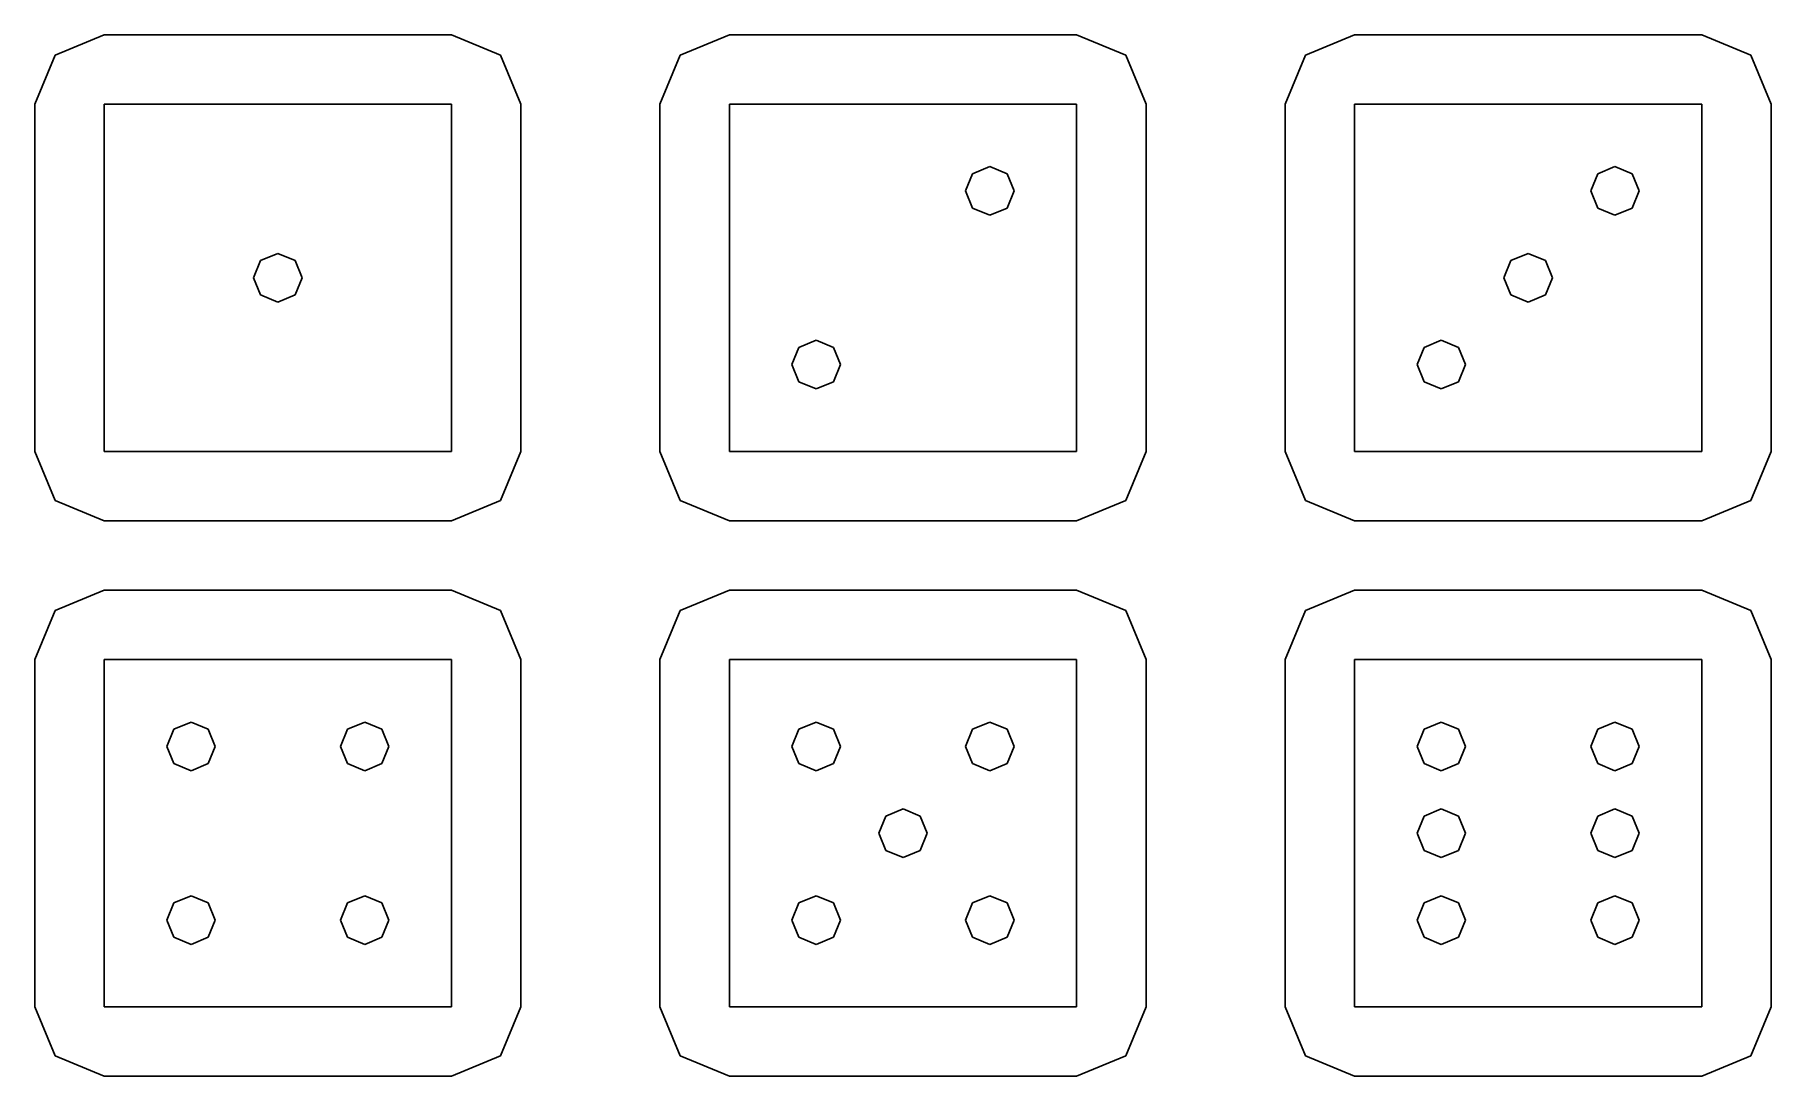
# Model space of a CAD drawing. Header units: metres. Extents: x -125 to 125, y -75 to 75.
import ezdxf

# ---------------------------------------------------------------- set-up
doc = ezdxf.new("R2010")
doc.units = ezdxf.units.M

msp = doc.modelspace()

# ---------------------------------------------------------------- linework, layer by layer
for p, q in [((-115, 75), (-122.071, 72.0711)), ((-65, 75), (-115, 75)), ((-57.9289, 72.0711), (-65, 75)), ((-25, 75), (-32.0711, 72.0711)), ((25, 75), (-25, 75)), ((32.0711, 72.0711), (25, 75)), ((65, 75), (57.9289, 72.0711)), ((115, 75), (65, 75)), ((122.071, 72.0711), (115, 75)), ((-122.071, 72.0711), (-125, 65)), ((-55, 65), (-57.9289, 72.0711)), ((-32.0711, 72.0711), (-35, 65)), ((35, 65), (32.0711, 72.0711)), ((57.9289, 72.0711), (55, 65)), ((125, 65), (122.071, 72.0711)), ((-125, 65), (-125, 15)), ((-115, 15), (-115, 65)), ((-115, 65), (-65, 65)), ((-65, 65), (-65, 15)), ((-55, 15), (-55, 65)), ((-35, 65), (-35, 15)), ((-25, 15), (-25, 65)), ((-25, 65), (25, 65)), ((25, 65), (25, 15)), ((35, 15), (35, 65)), ((55, 65), (55, 15)), ((65, 15), (65, 65)), ((65, 65), (115, 65)), ((115, 65), (115, 15)), ((125, 15), (125, 65)), ((12.5, 56), (10.0251, 54.9749)), ((14.9749, 54.9749), (12.5, 56)), ((102.5, 56), (100.025, 54.9749)), ((104.975, 54.9749), (102.5, 56)), ((10.0251, 54.9749), (9, 52.5)), ((9, 52.5), (10.0251, 50.0251)), ((16, 52.5), (14.9749, 54.9749)), ((14.9749, 50.0251), (16, 52.5)), ((100.025, 54.9749), (99, 52.5)), ((99, 52.5), (100.025, 50.0251)), ((106, 52.5), (104.975, 54.9749)), ((104.975, 50.0251), (106, 52.5)), ((10.0251, 50.0251), (12.5, 49)), ((12.5, 49), (14.9749, 50.0251)), ((100.025, 50.0251), (102.5, 49)), ((102.5, 49), (104.975, 50.0251)), ((-90, 43.5), (-92.4749, 42.4749)), ((-87.5251, 42.4749), (-90, 43.5)), ((90, 43.5), (87.5251, 42.4749)), ((92.4749, 42.4749), (90, 43.5)), ((-92.4749, 42.4749), (-93.5, 40)), ((-93.5, 40), (-92.4749, 37.5251)), ((-86.5, 40), (-87.5251, 42.4749)), ((-87.5251, 37.5251), (-86.5, 40)), ((87.5251, 42.4749), (86.5, 40)), ((86.5, 40), (87.5251, 37.5251)), ((93.5, 40), (92.4749, 42.4749)), ((92.4749, 37.5251), (93.5, 40)), ((-92.4749, 37.5251), (-90, 36.5)), ((-90, 36.5), (-87.5251, 37.5251)), ((87.5251, 37.5251), (90, 36.5)), ((90, 36.5), (92.4749, 37.5251)), ((-12.5, 31), (-14.9749, 29.9749)), ((-10.0251, 29.9749), (-12.5, 31)), ((77.5, 31), (75.0251, 29.9749)), ((79.9749, 29.9749), (77.5, 31)), ((-14.9749, 29.9749), (-16, 27.5)), ((-16, 27.5), (-14.9749, 25.0251)), ((-9, 27.5), (-10.0251, 29.9749)), ((-10.0251, 25.0251), (-9, 27.5)), ((75.0251, 29.9749), (74, 27.5)), ((74, 27.5), (75.0251, 25.0251)), ((81, 27.5), (79.9749, 29.9749)), ((79.9749, 25.0251), (81, 27.5)), ((-14.9749, 25.0251), (-12.5, 24)), ((-12.5, 24), (-10.0251, 25.0251)), ((75.0251, 25.0251), (77.5, 24)), ((77.5, 24), (79.9749, 25.0251)), ((-125, 15), (-122.071, 7.92892)), ((-65, 15), (-115, 15)), ((-57.9289, 7.92892), (-55, 15)), ((-35, 15), (-32.0711, 7.92892)), ((25, 15), (-25, 15)), ((32.0711, 7.92892), (35, 15)), ((55, 15), (57.9289, 7.92892)), ((115, 15), (65, 15)), ((122.071, 7.92892), (125, 15)), ((-122.071, 7.92892), (-115, 5)), ((-65, 5), (-57.9289, 7.92892)), ((-32.0711, 7.92892), (-25, 5)), ((25, 5), (32.0711, 7.92892)), ((57.9289, 7.92892), (65, 5)), ((115, 5), (122.071, 7.92892)), ((-115, 5), (-65, 5)), ((-25, 5), (25, 5)), ((65, 5), (115, 5)), ((-115, -5), (-122.071, -7.92892)), ((-65, -5), (-115, -5)), ((-57.9289, -7.92892), (-65, -5)), ((-25, -5), (-32.0711, -7.92892)), ((25, -5), (-25, -5)), ((32.0711, -7.92892), (25, -5)), ((65, -5), (57.9289, -7.92892)), ((115, -5), (65, -5)), ((122.071, -7.92892), (115, -5)), ((-122.071, -7.92892), (-125, -15)), ((-55, -15), (-57.9289, -7.92892)), ((-32.0711, -7.92892), (-35, -15)), ((35, -15), (32.0711, -7.92892)), ((57.9289, -7.92892), (55, -15)), ((125, -15), (122.071, -7.92892)), ((-125, -15), (-125, -65)), ((-115, -65), (-115, -15)), ((-115, -15), (-65, -15)), ((-65, -15), (-65, -65)), ((-55, -65), (-55, -15)), ((-35, -15), (-35, -65)), ((-25, -65), (-25, -15)), ((-25, -15), (25, -15)), ((25, -15), (25, -65)), ((35, -65), (35, -15)), ((55, -15), (55, -65)), ((65, -65), (65, -15)), ((65, -15), (115, -15)), ((115, -15), (115, -65)), ((125, -65), (125, -15)), ((-102.5, -24), (-104.975, -25.0251)), ((-100.025, -25.0251), (-102.5, -24)), ((-77.5, -24), (-79.9749, -25.0251)), ((-75.0251, -25.0251), (-77.5, -24)), ((-12.5, -24), (-14.9749, -25.0251)), ((-10.0251, -25.0251), (-12.5, -24)), ((12.5, -24), (10.0251, -25.0251)), ((14.9749, -25.0251), (12.5, -24)), ((77.5, -24), (75.0251, -25.0251)), ((79.9749, -25.0251), (77.5, -24)), ((102.5, -24), (100.025, -25.0251)), ((104.975, -25.0251), (102.5, -24)), ((-104.975, -25.0251), (-106, -27.5)), ((-106, -27.5), (-104.975, -29.9749)), ((-99, -27.5), (-100.025, -25.0251)), ((-100.025, -29.9749), (-99, -27.5)), ((-79.9749, -25.0251), (-81, -27.5)), ((-81, -27.5), (-79.9749, -29.9749)), ((-74, -27.5), (-75.0251, -25.0251)), ((-75.0251, -29.9749), (-74, -27.5)), ((-14.9749, -25.0251), (-16, -27.5)), ((-16, -27.5), (-14.9749, -29.9749)), ((-9, -27.5), (-10.0251, -25.0251)), ((-10.0251, -29.9749), (-9, -27.5)), ((10.0251, -25.0251), (9, -27.5)), ((9, -27.5), (10.0251, -29.9749)), ((16, -27.5), (14.9749, -25.0251)), ((14.9749, -29.9749), (16, -27.5)), ((75.0251, -25.0251), (74, -27.5)), ((74, -27.5), (75.0251, -29.9749)), ((81, -27.5), (79.9749, -25.0251)), ((79.9749, -29.9749), (81, -27.5)), ((100.025, -25.0251), (99, -27.5)), ((99, -27.5), (100.025, -29.9749)), ((106, -27.5), (104.975, -25.0251)), ((104.975, -29.9749), (106, -27.5)), ((-104.975, -29.9749), (-102.5, -31)), ((-102.5, -31), (-100.025, -29.9749)), ((-79.9749, -29.9749), (-77.5, -31)), ((-77.5, -31), (-75.0251, -29.9749)), ((-14.9749, -29.9749), (-12.5, -31)), ((-12.5, -31), (-10.0251, -29.9749)), ((10.0251, -29.9749), (12.5, -31)), ((12.5, -31), (14.9749, -29.9749)), ((75.0251, -29.9749), (77.5, -31)), ((77.5, -31), (79.9749, -29.9749)), ((100.025, -29.9749), (102.5, -31)), ((102.5, -31), (104.975, -29.9749)), ((0, -36.5), (-2.47487, -37.5251)), ((2.47487, -37.5251), (0, -36.5)), ((77.5, -36.5), (75.0251, -37.5251)), ((79.9749, -37.5251), (77.5, -36.5)), ((102.5, -36.5), (100.025, -37.5251)), ((104.975, -37.5251), (102.5, -36.5)), ((-2.47487, -37.5251), (-3.5, -40)), ((-3.5, -40), (-2.47487, -42.4749)), ((3.5, -40), (2.47487, -37.5251)), ((2.47487, -42.4749), (3.5, -40)), ((75.0251, -37.5251), (74, -40)), ((74, -40), (75.0251, -42.4749)), ((81, -40), (79.9749, -37.5251)), ((79.9749, -42.4749), (81, -40)), ((100.025, -37.5251), (99, -40)), ((99, -40), (100.025, -42.4749)), ((106, -40), (104.975, -37.5251)), ((104.975, -42.4749), (106, -40)), ((-2.47487, -42.4749), (0, -43.5)), ((0, -43.5), (2.47487, -42.4749)), ((75.0251, -42.4749), (77.5, -43.5)), ((77.5, -43.5), (79.9749, -42.4749)), ((100.025, -42.4749), (102.5, -43.5)), ((102.5, -43.5), (104.975, -42.4749)), ((-102.5, -49), (-104.975, -50.0251)), ((-100.025, -50.0251), (-102.5, -49)), ((-77.5, -49), (-79.9749, -50.0251)), ((-75.0251, -50.0251), (-77.5, -49)), ((-12.5, -49), (-14.9749, -50.0251)), ((-10.0251, -50.0251), (-12.5, -49)), ((12.5, -49), (10.0251, -50.0251)), ((14.9749, -50.0251), (12.5, -49)), ((77.5, -49), (75.0251, -50.0251)), ((79.9749, -50.0251), (77.5, -49)), ((102.5, -49), (100.025, -50.0251)), ((104.975, -50.0251), (102.5, -49)), ((-104.975, -50.0251), (-106, -52.5)), ((-106, -52.5), (-104.975, -54.9749)), ((-99, -52.5), (-100.025, -50.0251)), ((-100.025, -54.9749), (-99, -52.5)), ((-79.9749, -50.0251), (-81, -52.5)), ((-81, -52.5), (-79.9749, -54.9749)), ((-74, -52.5), (-75.0251, -50.0251)), ((-75.0251, -54.9749), (-74, -52.5)), ((-14.9749, -50.0251), (-16, -52.5)), ((-16, -52.5), (-14.9749, -54.9749)), ((-9, -52.5), (-10.0251, -50.0251)), ((-10.0251, -54.9749), (-9, -52.5)), ((10.0251, -50.0251), (9, -52.5)), ((9, -52.5), (10.0251, -54.9749)), ((16, -52.5), (14.9749, -50.0251)), ((14.9749, -54.9749), (16, -52.5)), ((75.0251, -50.0251), (74, -52.5)), ((74, -52.5), (75.0251, -54.9749)), ((81, -52.5), (79.9749, -50.0251)), ((79.9749, -54.9749), (81, -52.5)), ((100.025, -50.0251), (99, -52.5)), ((99, -52.5), (100.025, -54.9749)), ((106, -52.5), (104.975, -50.0251)), ((104.975, -54.9749), (106, -52.5)), ((-104.975, -54.9749), (-102.5, -56)), ((-102.5, -56), (-100.025, -54.9749)), ((-79.9749, -54.9749), (-77.5, -56)), ((-77.5, -56), (-75.0251, -54.9749)), ((-14.9749, -54.9749), (-12.5, -56)), ((-12.5, -56), (-10.0251, -54.9749)), ((10.0251, -54.9749), (12.5, -56)), ((12.5, -56), (14.9749, -54.9749)), ((75.0251, -54.9749), (77.5, -56)), ((77.5, -56), (79.9749, -54.9749)), ((100.025, -54.9749), (102.5, -56)), ((102.5, -56), (104.975, -54.9749)), ((-125, -65), (-122.071, -72.0711)), ((-65, -65), (-115, -65)), ((-57.9289, -72.0711), (-55, -65)), ((-35, -65), (-32.0711, -72.0711)), ((25, -65), (-25, -65)), ((32.0711, -72.0711), (35, -65)), ((55, -65), (57.9289, -72.0711)), ((115, -65), (65, -65)), ((122.071, -72.0711), (125, -65)), ((-122.071, -72.0711), (-115, -75)), ((-65, -75), (-57.9289, -72.0711)), ((-32.0711, -72.0711), (-25, -75)), ((25, -75), (32.0711, -72.0711)), ((57.9289, -72.0711), (65, -75)), ((115, -75), (122.071, -72.0711)), ((-115, -75), (-65, -75)), ((-25, -75), (25, -75)), ((65, -75), (115, -75))]:
    msp.add_line(p, q)

doc.saveas('drawing.dxf')
